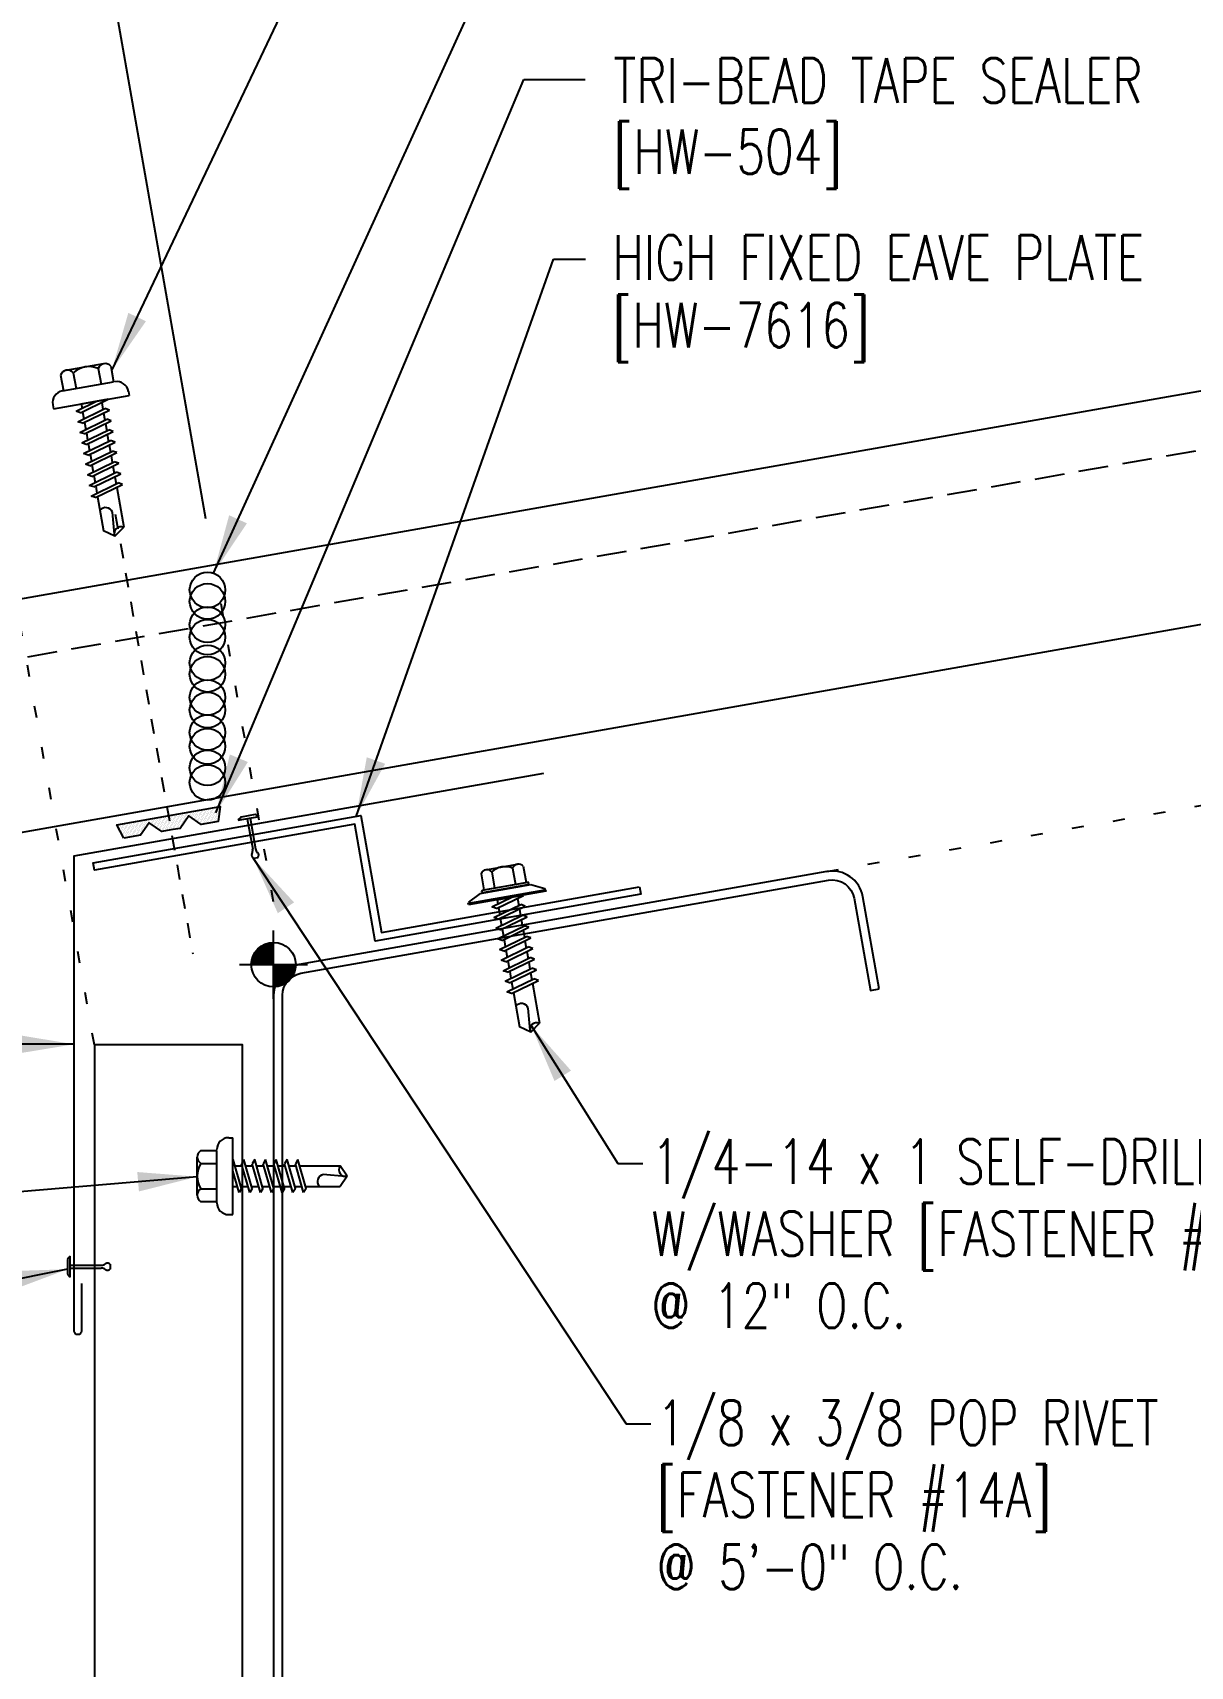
# Model space of a CAD drawing. Header units: inches. Extents: x -15.7 to 25.7, y 5.4 to 58.3.
# Drawn here: x 7.58 to 17.34, y 17.27 to 31.04 of the extents above; entities that cross this region are included whole.
import ezdxf

# ---------------------------------------------------------------- set-up
doc = ezdxf.new("R2010")
doc.units = ezdxf.units.IN
doc.header["$MEASUREMENT"] = 0
for name, pattern in [('DASH3', [0.125, 0.0625, -0.0625]), ('DOT2', [0.125, 0, -0.125]), ('HIDDEN2', [0.1875, 0.125, -0.0625])]:
    doc.linetypes.add(name, pattern=pattern)
for name, color, linetype in [('DIM', 2, 'Continuous'), ('FASTENER', 9, 'Continuous'), ('PANEL', 11, 'Continuous'), ('SECTION', 11, 'Continuous'), ('STLA', 10, 'Continuous'), ('TAPE', 8, 'Continuous'), ('TEXT', 2, 'Continuous'), ('TRIM', 6, 'Continuous')]:
    doc.layers.add(name, color=color, linetype=linetype)
doc.styles.add('TEXT', font='SIMPLEX', dxfattribs={"width": 0.75, "height": 6})
doc.styles.add('TEXT1', font='ROMANS.shx', dxfattribs={"width": 0.75, "height": 0.375})
doc.dimstyles.new('DETAIL', dxfattribs={"dimscale": 4, "dimtxt": 0.375, "dimasz": 0.0625, "dimexe": 0.0625, "dimexo": 0.125, "dimgap": 0.0625, "dimtad": 1, "dimdec": 4, "dimzin": 3, "dimdsep": 46, "dimlunit": 4, "dimtxsty": 'TEXT1', "dimblk": 'ARCHTICK', "dimcen": 0.0625, "dimclrd": 7, "dimclre": 7, "dimclrt": 2, "dimadec": 0, "dimazin": 0, "dimtfac": 0.59375, "dimtdec": 4, "dimtmove": 0, "dimatfit": 3, "dimfxl": 0, "dimfrac": 2, "dimtolj": 1, "dimtzin": 3, "dimarcsym": 0})
doc.dimstyles.new('DETAIL$7', dxfattribs={"dimscale": 4, "dimtxt": 6, "dimasz": 0.125, "dimexe": 0.0625, "dimexo": 0.125, "dimgap": 0.0625, "dimtad": 1, "dimdec": 5, "dimzin": 3, "dimdsep": 46, "dimlunit": 4, "dimtxsty": 'TEXT', "dimblk": 'ARCHTICK', "dimcen": 0.0625, "dimclrd": 7, "dimclre": 7, "dimclrt": 2, "dimadec": 0, "dimazin": 0, "dimtfac": 0.666667, "dimtdec": 5, "dimtmove": 0, "dimatfit": 3, "dimfxl": 0, "dimfrac": 2, "dimtolj": 1, "dimtzin": 3, "dimarcsym": 0})

# ---------------------------------------------------------------- blocks, each defined once
blk = doc.blocks.new('MB_DW3')
at = {"layer": 'FASTENER'}
for p, q in [((-0.215, 0.305), (-0.215, 0.171)), ((-0.161, 0.337), (0.161, 0.337)), ((-0.107, 0.305), (-0.107, 0.171)), ((0.107, 0.305), (0.107, 0.171)), ((0.215, 0.305), (0.215, 0.171)), ((-0.224, 0.171), (0.215, 0.171)), ((-0.324, 0.071), (-0.324, 0.037)), ((-0.324, 0.037), (0.324, 0.037)), ((-0.139, -0.016), (0.046, 0.037)), ((-0.104, -0.036), (0.139, 0.033)), ((-0.086, 0.037), (0.086, 0.037)), ((-0.086, 0.037), (-0.086, -0.001)), ((0.086, 0.037), (0.133, 0.037)), ((0.086, 0.018), (0.086, -0.042)), ((0.139, 0.033), (0.133, 0.037)), ((0.324, 0.071), (0.324, 0.037)), ((-0.104, -0.036), (-0.139, -0.016)), ((-0.139, -0.107), (0.104, -0.038)), ((-0.104, -0.127), (-0.139, -0.107)), ((-0.139, -0.198), (0.104, -0.128)), ((-0.104, -0.127), (0.139, -0.058)), ((-0.086, -0.031), (-0.086, -0.092)), ((-0.086, -0.122), (-0.086, -0.183)), ((0.086, -0.073), (0.086, -0.133)), ((0.139, -0.058), (0.104, -0.038)), ((0.139, -0.149), (0.104, -0.128)), ((-0.104, -0.218), (-0.139, -0.198)), ((-0.139, -0.289), (0.104, -0.219)), ((-0.104, -0.218), (0.139, -0.149)), ((-0.104, -0.309), (0.139, -0.239)), ((-0.086, -0.213), (-0.086, -0.274)), ((0.086, -0.164), (0.086, -0.224)), ((0.086, -0.255), (0.086, -0.315)), ((0.139, -0.239), (0.104, -0.219)), ((-0.104, -0.309), (-0.139, -0.289)), ((-0.139, -0.38), (0.104, -0.31)), ((-0.104, -0.4), (-0.139, -0.38)), ((-0.139, -0.47), (0.104, -0.401)), ((-0.104, -0.4), (0.139, -0.33)), ((-0.086, -0.304), (-0.086, -0.364)), ((-0.086, -0.395), (-0.086, -0.455)), ((0.086, -0.345), (0.086, -0.406)), ((0.139, -0.33), (0.104, -0.31)), ((0.139, -0.421), (0.104, -0.401)), ((-0.104, -0.491), (-0.139, -0.47)), ((-0.139, -0.561), (0.104, -0.492)), ((-0.104, -0.491), (0.139, -0.421)), ((-0.104, -0.581), (0.139, -0.512)), ((-0.086, -0.486), (-0.086, -0.546)), ((0.086, -0.436), (0.086, -0.497)), ((0.086, -0.527), (0.086, -0.588)), ((0.139, -0.512), (0.104, -0.492)), ((-0.104, -0.581), (-0.139, -0.561)), ((-0.139, -0.652), (0.104, -0.583)), ((-0.104, -0.672), (-0.139, -0.652)), ((-0.139, -0.743), (0.104, -0.674)), ((-0.104, -0.672), (0.139, -0.603)), ((-0.086, -0.577), (-0.086, -0.637)), ((-0.086, -0.667), (-0.086, -0.728)), ((0.086, -0.618), (0.086, -0.679)), ((0.139, -0.603), (0.104, -0.583)), ((0.139, -0.694), (0.104, -0.674)), ((-0.104, -0.763), (-0.139, -0.743)), ((-0.104, -0.763), (0.139, -0.694)), ((-0.086, -0.758), (-0.086, -1.05)), ((0.086, -0.709), (0.086, -1.05)), ((-0.002, -1.095), (0.014, -0.909)), ((0, -1.111), (-0.086, -1.05)), ((0, -1.111), (0.086, -1.05))]:
    blk.add_line(p, q, dxfattribs=at)
for centre, radius, start, end in [((-0.161, 0.274), 0.0628, 29.8754, 150.1246), ((0, 0.141), 0.196, 56.9974, 123.0026), ((0.161, 0.274), 0.0628, 29.8754, 150.1246), ((-0.224, 0.071), 0.1, 90, 180), ((0.224, 0.071), 0.1, 0, 90), ((-0.046, -0.921), 0.0615, 11.1445, 130.906), ((0.054, -1.097), 0.0563, 55.4585, 194.8454)]:
    blk.add_arc(centre, radius, start, end, dxfattribs=at)
blk = doc.blocks.new('*X2')
at = {"color": 0}
for p, q in [((-0.422, 0.141), (-0.422, 0.141)), ((-0.398, 0.141), (-0.398, 0.141)), ((-0.375, 0.141), (-0.375, 0.141)), ((-0.352, 0.141), (-0.352, 0.141)), ((-0.328, 0.141), (-0.328, 0.141)), ((-0.305, 0.141), (-0.305, 0.141)), ((-0.281, 0.141), (-0.281, 0.141)), ((-0.258, 0.141), (-0.258, 0.141)), ((-0.234, 0.141), (-0.234, 0.141)), ((-0.211, 0.141), (-0.211, 0.141)), ((-0.188, 0.141), (-0.188, 0.141)), ((-0.164, 0.141), (-0.164, 0.141)), ((-0.141, 0.141), (-0.141, 0.141)), ((-0.117, 0.141), (-0.117, 0.141)), ((-0.094, 0.141), (-0.094, 0.141)), ((-0.07, 0.141), (-0.07, 0.141)), ((-0.047, 0.141), (-0.047, 0.141)), ((-0.023, 0.141), (-0.023, 0.141)), ((0, 0.141), (0, 0.141)), ((0.023, 0.141), (0.023, 0.141)), ((0.047, 0.141), (0.047, 0.141)), ((0.07, 0.141), (0.07, 0.141)), ((0.094, 0.141), (0.094, 0.141)), ((0.117, 0.141), (0.117, 0.141)), ((0.141, 0.141), (0.141, 0.141)), ((0.164, 0.141), (0.164, 0.141)), ((0.188, 0.141), (0.188, 0.141)), ((0.211, 0.141), (0.211, 0.141)), ((0.234, 0.141), (0.234, 0.141)), ((0.258, 0.141), (0.258, 0.141)), ((0.281, 0.141), (0.281, 0.141)), ((0.305, 0.141), (0.305, 0.141)), ((0.328, 0.141), (0.328, 0.141)), ((0.352, 0.141), (0.352, 0.141)), ((0.375, 0.141), (0.375, 0.141)), ((0.398, 0.141), (0.398, 0.141)), ((0.422, 0.141), (0.422, 0.141)), ((-0.434, 0.135), (-0.434, 0.135)), ((-0.434, 0.123), (-0.434, 0.123)), ((-0.422, 0.129), (-0.422, 0.129)), ((-0.422, 0.117), (-0.422, 0.117)), ((-0.422, 0.105), (-0.422, 0.105)), ((-0.422, 0.094), (-0.422, 0.094)), ((-0.422, 0.082), (-0.422, 0.082)), ((-0.41, 0.135), (-0.41, 0.135)), ((-0.41, 0.123), (-0.41, 0.123)), ((-0.41, 0.111), (-0.41, 0.111)), ((-0.41, 0.1), (-0.41, 0.1)), ((-0.41, 0.088), (-0.41, 0.088)), ((-0.41, 0.076), (-0.41, 0.076)), ((-0.41, 0.064), (-0.41, 0.064)), ((-0.41, 0.053), (-0.41, 0.053)), ((-0.41, 0.041), (-0.41, 0.041)), ((-0.398, 0.129), (-0.398, 0.129)), ((-0.398, 0.117), (-0.398, 0.117)), ((-0.398, 0.105), (-0.398, 0.105)), ((-0.398, 0.094), (-0.398, 0.094)), ((-0.398, 0.082), (-0.398, 0.082)), ((-0.398, 0.07), (-0.398, 0.07)), ((-0.398, 0.059), (-0.398, 0.059)), ((-0.398, 0.047), (-0.398, 0.047)), ((-0.398, 0.035), (-0.398, 0.035)), ((-0.398, 0.023), (-0.398, 0.023)), ((-0.387, 0.135), (-0.387, 0.135)), ((-0.387, 0.123), (-0.387, 0.123)), ((-0.387, 0.111), (-0.387, 0.111)), ((-0.387, 0.1), (-0.387, 0.1)), ((-0.387, 0.088), (-0.387, 0.088)), ((-0.387, 0.076), (-0.387, 0.076)), ((-0.387, 0.064), (-0.387, 0.064)), ((-0.387, 0.053), (-0.387, 0.053)), ((-0.387, 0.041), (-0.387, 0.041)), ((-0.387, 0.029), (-0.387, 0.029)), ((-0.375, 0.129), (-0.375, 0.129)), ((-0.375, 0.117), (-0.375, 0.117)), ((-0.375, 0.105), (-0.375, 0.105)), ((-0.375, 0.094), (-0.375, 0.094)), ((-0.375, 0.082), (-0.375, 0.082)), ((-0.375, 0.07), (-0.375, 0.07)), ((-0.375, 0.059), (-0.375, 0.059)), ((-0.375, 0.047), (-0.375, 0.047)), ((-0.375, 0.035), (-0.375, 0.035)), ((-0.375, 0.023), (-0.375, 0.023)), ((-0.363, 0.135), (-0.363, 0.135)), ((-0.363, 0.123), (-0.363, 0.123)), ((-0.363, 0.111), (-0.363, 0.111)), ((-0.363, 0.1), (-0.363, 0.1)), ((-0.363, 0.088), (-0.363, 0.088)), ((-0.363, 0.076), (-0.363, 0.076)), ((-0.363, 0.064), (-0.363, 0.064)), ((-0.363, 0.053), (-0.363, 0.053)), ((-0.363, 0.041), (-0.363, 0.041)), ((-0.363, 0.029), (-0.363, 0.029)), ((-0.352, 0.129), (-0.352, 0.129)), ((-0.352, 0.117), (-0.352, 0.117)), ((-0.352, 0.105), (-0.352, 0.105)), ((-0.352, 0.094), (-0.352, 0.094)), ((-0.352, 0.082), (-0.352, 0.082)), ((-0.352, 0.07), (-0.352, 0.07)), ((-0.352, 0.059), (-0.352, 0.059)), ((-0.352, 0.047), (-0.352, 0.047)), ((-0.352, 0.035), (-0.352, 0.035)), ((-0.352, 0.023), (-0.352, 0.023)), ((-0.34, 0.135), (-0.34, 0.135)), ((-0.34, 0.123), (-0.34, 0.123)), ((-0.34, 0.111), (-0.34, 0.111)), ((-0.34, 0.1), (-0.34, 0.1)), ((-0.34, 0.088), (-0.34, 0.088)), ((-0.34, 0.076), (-0.34, 0.076)), ((-0.34, 0.064), (-0.34, 0.064)), ((-0.34, 0.053), (-0.34, 0.053)), ((-0.34, 0.041), (-0.34, 0.041)), ((-0.34, 0.029), (-0.34, 0.029)), ((-0.328, 0.129), (-0.328, 0.129)), ((-0.328, 0.117), (-0.328, 0.117)), ((-0.328, 0.105), (-0.328, 0.105)), ((-0.328, 0.094), (-0.328, 0.094)), ((-0.328, 0.082), (-0.328, 0.082)), ((-0.328, 0.07), (-0.328, 0.07)), ((-0.328, 0.059), (-0.328, 0.059)), ((-0.328, 0.047), (-0.328, 0.047)), ((-0.328, 0.035), (-0.328, 0.035)), ((-0.328, 0.023), (-0.328, 0.023)), ((-0.316, 0.135), (-0.316, 0.135)), ((-0.316, 0.123), (-0.316, 0.123)), ((-0.316, 0.111), (-0.316, 0.111)), ((-0.316, 0.1), (-0.316, 0.1)), ((-0.316, 0.088), (-0.316, 0.088)), ((-0.316, 0.076), (-0.316, 0.076)), ((-0.316, 0.064), (-0.316, 0.064)), ((-0.316, 0.053), (-0.316, 0.053)), ((-0.316, 0.041), (-0.316, 0.041)), ((-0.316, 0.029), (-0.316, 0.029)), ((-0.305, 0.129), (-0.305, 0.129)), ((-0.305, 0.117), (-0.305, 0.117)), ((-0.305, 0.105), (-0.305, 0.105)), ((-0.305, 0.094), (-0.305, 0.094)), ((-0.305, 0.082), (-0.305, 0.082)), ((-0.305, 0.07), (-0.305, 0.07)), ((-0.305, 0.059), (-0.305, 0.059)), ((-0.305, 0.047), (-0.305, 0.047)), ((-0.305, 0.035), (-0.305, 0.035)), ((-0.305, 0.023), (-0.305, 0.023)), ((-0.293, 0.135), (-0.293, 0.135)), ((-0.293, 0.123), (-0.293, 0.123)), ((-0.293, 0.111), (-0.293, 0.111)), ((-0.293, 0.1), (-0.293, 0.1)), ((-0.293, 0.088), (-0.293, 0.088)), ((-0.293, 0.076), (-0.293, 0.076)), ((-0.293, 0.064), (-0.293, 0.064)), ((-0.293, 0.053), (-0.293, 0.053)), ((-0.293, 0.041), (-0.293, 0.041)), ((-0.293, 0.029), (-0.293, 0.029)), ((-0.281, 0.129), (-0.281, 0.129)), ((-0.281, 0.117), (-0.281, 0.117)), ((-0.281, 0.105), (-0.281, 0.105)), ((-0.281, 0.094), (-0.281, 0.094)), ((-0.281, 0.082), (-0.281, 0.082)), ((-0.281, 0.07), (-0.281, 0.07)), ((-0.281, 0.059), (-0.281, 0.059)), ((-0.281, 0.047), (-0.281, 0.047)), ((-0.281, 0.035), (-0.281, 0.035)), ((-0.281, 0.023), (-0.281, 0.023)), ((-0.27, 0.135), (-0.27, 0.135)), ((-0.27, 0.123), (-0.27, 0.123)), ((-0.27, 0.111), (-0.27, 0.111)), ((-0.27, 0.1), (-0.27, 0.1)), ((-0.27, 0.088), (-0.27, 0.088)), ((-0.27, 0.076), (-0.27, 0.076)), ((-0.27, 0.064), (-0.27, 0.064)), ((-0.27, 0.053), (-0.27, 0.053)), ((-0.27, 0.041), (-0.27, 0.041)), ((-0.27, 0.029), (-0.27, 0.029)), ((-0.258, 0.129), (-0.258, 0.129)), ((-0.258, 0.117), (-0.258, 0.117)), ((-0.258, 0.105), (-0.258, 0.105)), ((-0.258, 0.094), (-0.258, 0.094)), ((-0.258, 0.082), (-0.258, 0.082)), ((-0.258, 0.07), (-0.258, 0.07)), ((-0.258, 0.059), (-0.258, 0.059)), ((-0.258, 0.047), (-0.258, 0.047)), ((-0.258, 0.035), (-0.258, 0.035)), ((-0.258, 0.023), (-0.258, 0.023)), ((-0.246, 0.135), (-0.246, 0.135)), ((-0.246, 0.123), (-0.246, 0.123)), ((-0.246, 0.111), (-0.246, 0.111)), ((-0.246, 0.1), (-0.246, 0.1)), ((-0.246, 0.088), (-0.246, 0.088)), ((-0.246, 0.076), (-0.246, 0.076)), ((-0.246, 0.064), (-0.246, 0.064)), ((-0.246, 0.053), (-0.246, 0.053)), ((-0.246, 0.041), (-0.246, 0.041)), ((-0.234, 0.129), (-0.234, 0.129)), ((-0.234, 0.117), (-0.234, 0.117)), ((-0.234, 0.105), (-0.234, 0.105)), ((-0.234, 0.094), (-0.234, 0.094)), ((-0.234, 0.082), (-0.234, 0.082)), ((-0.234, 0.07), (-0.234, 0.07)), ((-0.234, 0.059), (-0.234, 0.059)), ((-0.234, 0.047), (-0.234, 0.047)), ((-0.223, 0.135), (-0.223, 0.135)), ((-0.223, 0.123), (-0.223, 0.123)), ((-0.223, 0.111), (-0.223, 0.111)), ((-0.223, 0.1), (-0.223, 0.1)), ((-0.223, 0.088), (-0.223, 0.088)), ((-0.223, 0.076), (-0.223, 0.076)), ((-0.223, 0.064), (-0.223, 0.064)), ((-0.211, 0.129), (-0.211, 0.129)), ((-0.211, 0.117), (-0.211, 0.117)), ((-0.211, 0.105), (-0.211, 0.105)), ((-0.211, 0.094), (-0.211, 0.094)), ((-0.211, 0.082), (-0.211, 0.082)), ((-0.211, 0.07), (-0.211, 0.07)), ((-0.199, 0.135), (-0.199, 0.135)), ((-0.199, 0.123), (-0.199, 0.123)), ((-0.199, 0.111), (-0.199, 0.111)), ((-0.199, 0.1), (-0.199, 0.1)), ((-0.199, 0.088), (-0.199, 0.088)), ((-0.188, 0.129), (-0.188, 0.129)), ((-0.188, 0.117), (-0.188, 0.117)), ((-0.188, 0.105), (-0.188, 0.105)), ((-0.188, 0.094), (-0.188, 0.094)), ((-0.176, 0.135), (-0.176, 0.135)), ((-0.176, 0.123), (-0.176, 0.123)), ((-0.176, 0.111), (-0.176, 0.111)), ((-0.164, 0.129), (-0.164, 0.129)), ((-0.164, 0.117), (-0.164, 0.117)), ((-0.164, 0.105), (-0.164, 0.105)), ((-0.152, 0.135), (-0.152, 0.135)), ((-0.152, 0.123), (-0.152, 0.123)), ((-0.152, 0.111), (-0.152, 0.111)), ((-0.152, 0.1), (-0.152, 0.1)), ((-0.141, 0.129), (-0.141, 0.129)), ((-0.141, 0.117), (-0.141, 0.117)), ((-0.141, 0.105), (-0.141, 0.105)), ((-0.141, 0.094), (-0.141, 0.094)), ((-0.141, 0.082), (-0.141, 0.082)), ((-0.129, 0.135), (-0.129, 0.135)), ((-0.129, 0.123), (-0.129, 0.123)), ((-0.129, 0.111), (-0.129, 0.111)), ((-0.129, 0.1), (-0.129, 0.1)), ((-0.129, 0.088), (-0.129, 0.088)), ((-0.129, 0.076), (-0.129, 0.076)), ((-0.117, 0.129), (-0.117, 0.129)), ((-0.117, 0.117), (-0.117, 0.117)), ((-0.117, 0.105), (-0.117, 0.105)), ((-0.117, 0.094), (-0.117, 0.094)), ((-0.117, 0.082), (-0.117, 0.082)), ((-0.117, 0.07), (-0.117, 0.07)), ((-0.117, 0.059), (-0.117, 0.059)), ((-0.105, 0.135), (-0.105, 0.135)), ((-0.105, 0.123), (-0.105, 0.123)), ((-0.105, 0.111), (-0.105, 0.111)), ((-0.105, 0.1), (-0.105, 0.1)), ((-0.105, 0.088), (-0.105, 0.088)), ((-0.105, 0.076), (-0.105, 0.076)), ((-0.105, 0.064), (-0.105, 0.064)), ((-0.105, 0.053), (-0.105, 0.053)), ((-0.094, 0.129), (-0.094, 0.129)), ((-0.094, 0.117), (-0.094, 0.117)), ((-0.094, 0.105), (-0.094, 0.105)), ((-0.094, 0.094), (-0.094, 0.094)), ((-0.094, 0.082), (-0.094, 0.082)), ((-0.094, 0.07), (-0.094, 0.07)), ((-0.094, 0.059), (-0.094, 0.059)), ((-0.094, 0.047), (-0.094, 0.047)), ((-0.094, 0.035), (-0.094, 0.035)), ((-0.082, 0.135), (-0.082, 0.135)), ((-0.082, 0.123), (-0.082, 0.123)), ((-0.082, 0.111), (-0.082, 0.111)), ((-0.082, 0.1), (-0.082, 0.1)), ((-0.082, 0.088), (-0.082, 0.088)), ((-0.082, 0.076), (-0.082, 0.076)), ((-0.082, 0.064), (-0.082, 0.064)), ((-0.082, 0.053), (-0.082, 0.053)), ((-0.082, 0.041), (-0.082, 0.041)), ((-0.082, 0.029), (-0.082, 0.029)), ((-0.07, 0.129), (-0.07, 0.129)), ((-0.07, 0.117), (-0.07, 0.117)), ((-0.07, 0.105), (-0.07, 0.105)), ((-0.07, 0.094), (-0.07, 0.094)), ((-0.07, 0.082), (-0.07, 0.082)), ((-0.07, 0.07), (-0.07, 0.07)), ((-0.07, 0.059), (-0.07, 0.059)), ((-0.07, 0.047), (-0.07, 0.047)), ((-0.07, 0.035), (-0.07, 0.035)), ((-0.07, 0.023), (-0.07, 0.023)), ((-0.059, 0.135), (-0.059, 0.135)), ((-0.059, 0.123), (-0.059, 0.123)), ((-0.059, 0.111), (-0.059, 0.111)), ((-0.059, 0.1), (-0.059, 0.1)), ((-0.059, 0.088), (-0.059, 0.088)), ((-0.059, 0.076), (-0.059, 0.076)), ((-0.059, 0.064), (-0.059, 0.064)), ((-0.059, 0.053), (-0.059, 0.053)), ((-0.059, 0.041), (-0.059, 0.041)), ((-0.059, 0.029), (-0.059, 0.029)), ((-0.047, 0.129), (-0.047, 0.129)), ((-0.047, 0.117), (-0.047, 0.117)), ((-0.047, 0.105), (-0.047, 0.105)), ((-0.047, 0.094), (-0.047, 0.094)), ((-0.047, 0.082), (-0.047, 0.082)), ((-0.047, 0.07), (-0.047, 0.07)), ((-0.047, 0.059), (-0.047, 0.059)), ((-0.047, 0.047), (-0.047, 0.047)), ((-0.047, 0.035), (-0.047, 0.035)), ((-0.047, 0.023), (-0.047, 0.023)), ((-0.035, 0.135), (-0.035, 0.135)), ((-0.035, 0.123), (-0.035, 0.123)), ((-0.035, 0.111), (-0.035, 0.111)), ((-0.035, 0.1), (-0.035, 0.1)), ((-0.035, 0.088), (-0.035, 0.088)), ((-0.035, 0.076), (-0.035, 0.076)), ((-0.035, 0.064), (-0.035, 0.064)), ((-0.035, 0.053), (-0.035, 0.053)), ((-0.035, 0.041), (-0.035, 0.041)), ((-0.035, 0.029), (-0.035, 0.029)), ((-0.023, 0.129), (-0.023, 0.129)), ((-0.023, 0.117), (-0.023, 0.117)), ((-0.023, 0.105), (-0.023, 0.105)), ((-0.023, 0.094), (-0.023, 0.094)), ((-0.023, 0.082), (-0.023, 0.082)), ((-0.023, 0.07), (-0.023, 0.07)), ((-0.023, 0.059), (-0.023, 0.059)), ((-0.023, 0.047), (-0.023, 0.047)), ((-0.023, 0.035), (-0.023, 0.035)), ((-0.023, 0.023), (-0.023, 0.023)), ((-0.012, 0.135), (-0.012, 0.135)), ((-0.012, 0.123), (-0.012, 0.123)), ((-0.012, 0.111), (-0.012, 0.111)), ((-0.012, 0.1), (-0.012, 0.1)), ((-0.012, 0.088), (-0.012, 0.088)), ((-0.012, 0.076), (-0.012, 0.076)), ((-0.012, 0.064), (-0.012, 0.064)), ((-0.012, 0.053), (-0.012, 0.053)), ((-0.012, 0.041), (-0.012, 0.041)), ((-0.012, 0.029), (-0.012, 0.029)), ((0, 0.129), (0, 0.129)), ((0, 0.117), (0, 0.117)), ((0, 0.105), (0, 0.105)), ((0, 0.094), (0, 0.094)), ((0, 0.082), (0, 0.082)), ((0, 0.07), (0, 0.07)), ((0, 0.059), (0, 0.059)), ((0, 0.047), (0, 0.047)), ((0, 0.035), (0, 0.035)), ((0, 0.023), (0, 0.023)), ((0.012, 0.135), (0.012, 0.135)), ((0.012, 0.123), (0.012, 0.123)), ((0.012, 0.111), (0.012, 0.111)), ((0.012, 0.1), (0.012, 0.1)), ((0.012, 0.088), (0.012, 0.088)), ((0.012, 0.076), (0.012, 0.076)), ((0.012, 0.064), (0.012, 0.064)), ((0.012, 0.053), (0.012, 0.053)), ((0.012, 0.041), (0.012, 0.041)), ((0.012, 0.029), (0.012, 0.029)), ((0.023, 0.129), (0.023, 0.129)), ((0.023, 0.117), (0.023, 0.117)), ((0.023, 0.105), (0.023, 0.105)), ((0.023, 0.094), (0.023, 0.094)), ((0.023, 0.082), (0.023, 0.082)), ((0.023, 0.07), (0.023, 0.07)), ((0.023, 0.059), (0.023, 0.059)), ((0.023, 0.047), (0.023, 0.047)), ((0.023, 0.035), (0.023, 0.035)), ((0.023, 0.023), (0.023, 0.023)), ((0.035, 0.135), (0.035, 0.135)), ((0.035, 0.123), (0.035, 0.123)), ((0.035, 0.111), (0.035, 0.111)), ((0.035, 0.1), (0.035, 0.1)), ((0.035, 0.088), (0.035, 0.088)), ((0.035, 0.076), (0.035, 0.076)), ((0.035, 0.064), (0.035, 0.064)), ((0.035, 0.053), (0.035, 0.053)), ((0.035, 0.041), (0.035, 0.041)), ((0.035, 0.029), (0.035, 0.029)), ((0.047, 0.129), (0.047, 0.129)), ((0.047, 0.117), (0.047, 0.117)), ((0.047, 0.105), (0.047, 0.105)), ((0.047, 0.094), (0.047, 0.094)), ((0.047, 0.082), (0.047, 0.082)), ((0.047, 0.07), (0.047, 0.07)), ((0.047, 0.059), (0.047, 0.059)), ((0.047, 0.047), (0.047, 0.047)), ((0.047, 0.035), (0.047, 0.035)), ((0.047, 0.023), (0.047, 0.023)), ((0.059, 0.135), (0.059, 0.135)), ((0.059, 0.123), (0.059, 0.123)), ((0.059, 0.111), (0.059, 0.111)), ((0.059, 0.1), (0.059, 0.1)), ((0.059, 0.088), (0.059, 0.088)), ((0.059, 0.076), (0.059, 0.076)), ((0.059, 0.064), (0.059, 0.064)), ((0.059, 0.053), (0.059, 0.053)), ((0.059, 0.041), (0.059, 0.041)), ((0.059, 0.029), (0.059, 0.029)), ((0.07, 0.129), (0.07, 0.129)), ((0.07, 0.117), (0.07, 0.117)), ((0.07, 0.105), (0.07, 0.105)), ((0.07, 0.094), (0.07, 0.094)), ((0.07, 0.082), (0.07, 0.082)), ((0.07, 0.07), (0.07, 0.07)), ((0.07, 0.059), (0.07, 0.059)), ((0.07, 0.047), (0.07, 0.047)), ((0.07, 0.035), (0.07, 0.035)), ((0.07, 0.023), (0.07, 0.023)), ((0.082, 0.135), (0.082, 0.135)), ((0.082, 0.123), (0.082, 0.123)), ((0.082, 0.111), (0.082, 0.111)), ((0.082, 0.1), (0.082, 0.1)), ((0.082, 0.088), (0.082, 0.088)), ((0.082, 0.076), (0.082, 0.076)), ((0.082, 0.064), (0.082, 0.064)), ((0.082, 0.053), (0.082, 0.053)), ((0.082, 0.041), (0.082, 0.041)), ((0.082, 0.029), (0.082, 0.029)), ((0.094, 0.129), (0.094, 0.129)), ((0.094, 0.117), (0.094, 0.117)), ((0.094, 0.105), (0.094, 0.105)), ((0.094, 0.094), (0.094, 0.094)), ((0.094, 0.082), (0.094, 0.082)), ((0.094, 0.07), (0.094, 0.07)), ((0.094, 0.059), (0.094, 0.059)), ((0.094, 0.047), (0.094, 0.047)), ((0.094, 0.035), (0.094, 0.035)), ((0.105, 0.135), (0.105, 0.135)), ((0.105, 0.123), (0.105, 0.123)), ((0.105, 0.111), (0.105, 0.111)), ((0.105, 0.1), (0.105, 0.1)), ((0.105, 0.088), (0.105, 0.088)), ((0.105, 0.076), (0.105, 0.076)), ((0.105, 0.064), (0.105, 0.064)), ((0.105, 0.053), (0.105, 0.053)), ((0.117, 0.129), (0.117, 0.129)), ((0.117, 0.117), (0.117, 0.117)), ((0.117, 0.105), (0.117, 0.105)), ((0.117, 0.094), (0.117, 0.094)), ((0.117, 0.082), (0.117, 0.082)), ((0.117, 0.07), (0.117, 0.07)), ((0.117, 0.059), (0.117, 0.059)), ((0.129, 0.135), (0.129, 0.135)), ((0.129, 0.123), (0.129, 0.123)), ((0.129, 0.111), (0.129, 0.111)), ((0.129, 0.1), (0.129, 0.1)), ((0.129, 0.088), (0.129, 0.088)), ((0.129, 0.076), (0.129, 0.076)), ((0.141, 0.129), (0.141, 0.129)), ((0.141, 0.117), (0.141, 0.117)), ((0.141, 0.105), (0.141, 0.105)), ((0.141, 0.094), (0.141, 0.094)), ((0.141, 0.082), (0.141, 0.082)), ((0.152, 0.135), (0.152, 0.135)), ((0.152, 0.123), (0.152, 0.123)), ((0.152, 0.111), (0.152, 0.111)), ((0.152, 0.1), (0.152, 0.1)), ((0.164, 0.129), (0.164, 0.129)), ((0.164, 0.117), (0.164, 0.117)), ((0.164, 0.105), (0.164, 0.105)), ((0.176, 0.135), (0.176, 0.135)), ((0.176, 0.123), (0.176, 0.123)), ((0.176, 0.111), (0.176, 0.111)), ((0.188, 0.129), (0.188, 0.129)), ((0.188, 0.117), (0.188, 0.117)), ((0.188, 0.105), (0.188, 0.105)), ((0.188, 0.094), (0.188, 0.094)), ((0.199, 0.135), (0.199, 0.135)), ((0.199, 0.123), (0.199, 0.123)), ((0.199, 0.111), (0.199, 0.111)), ((0.199, 0.1), (0.199, 0.1)), ((0.199, 0.088), (0.199, 0.088)), ((0.211, 0.129), (0.211, 0.129)), ((0.211, 0.117), (0.211, 0.117)), ((0.211, 0.105), (0.211, 0.105)), ((0.211, 0.094), (0.211, 0.094)), ((0.211, 0.082), (0.211, 0.082)), ((0.211, 0.07), (0.211, 0.07)), ((0.223, 0.135), (0.223, 0.135)), ((0.223, 0.123), (0.223, 0.123)), ((0.223, 0.111), (0.223, 0.111)), ((0.223, 0.1), (0.223, 0.1)), ((0.223, 0.088), (0.223, 0.088)), ((0.223, 0.076), (0.223, 0.076)), ((0.223, 0.064), (0.223, 0.064)), ((0.234, 0.129), (0.234, 0.129)), ((0.234, 0.117), (0.234, 0.117)), ((0.234, 0.105), (0.234, 0.105)), ((0.234, 0.094), (0.234, 0.094)), ((0.234, 0.082), (0.234, 0.082)), ((0.234, 0.07), (0.234, 0.07)), ((0.234, 0.059), (0.234, 0.059)), ((0.234, 0.047), (0.234, 0.047)), ((0.246, 0.135), (0.246, 0.135)), ((0.246, 0.123), (0.246, 0.123)), ((0.246, 0.111), (0.246, 0.111)), ((0.246, 0.1), (0.246, 0.1)), ((0.246, 0.088), (0.246, 0.088)), ((0.246, 0.076), (0.246, 0.076)), ((0.246, 0.064), (0.246, 0.064)), ((0.246, 0.053), (0.246, 0.053)), ((0.246, 0.041), (0.246, 0.041)), ((0.258, 0.129), (0.258, 0.129)), ((0.258, 0.117), (0.258, 0.117)), ((0.258, 0.105), (0.258, 0.105)), ((0.258, 0.094), (0.258, 0.094)), ((0.258, 0.082), (0.258, 0.082)), ((0.258, 0.07), (0.258, 0.07)), ((0.258, 0.059), (0.258, 0.059)), ((0.258, 0.047), (0.258, 0.047)), ((0.258, 0.035), (0.258, 0.035)), ((0.258, 0.023), (0.258, 0.023)), ((0.27, 0.135), (0.27, 0.135)), ((0.27, 0.123), (0.27, 0.123)), ((0.27, 0.111), (0.27, 0.111)), ((0.27, 0.1), (0.27, 0.1)), ((0.27, 0.088), (0.27, 0.088)), ((0.27, 0.076), (0.27, 0.076)), ((0.27, 0.064), (0.27, 0.064)), ((0.27, 0.053), (0.27, 0.053)), ((0.27, 0.041), (0.27, 0.041)), ((0.27, 0.029), (0.27, 0.029)), ((0.281, 0.129), (0.281, 0.129)), ((0.281, 0.117), (0.281, 0.117)), ((0.281, 0.105), (0.281, 0.105)), ((0.281, 0.094), (0.281, 0.094)), ((0.281, 0.082), (0.281, 0.082)), ((0.281, 0.07), (0.281, 0.07)), ((0.281, 0.059), (0.281, 0.059)), ((0.281, 0.047), (0.281, 0.047)), ((0.281, 0.035), (0.281, 0.035)), ((0.281, 0.023), (0.281, 0.023)), ((0.293, 0.135), (0.293, 0.135)), ((0.293, 0.123), (0.293, 0.123)), ((0.293, 0.111), (0.293, 0.111)), ((0.293, 0.1), (0.293, 0.1)), ((0.293, 0.088), (0.293, 0.088)), ((0.293, 0.076), (0.293, 0.076)), ((0.293, 0.064), (0.293, 0.064)), ((0.293, 0.053), (0.293, 0.053)), ((0.293, 0.041), (0.293, 0.041)), ((0.293, 0.029), (0.293, 0.029)), ((0.305, 0.129), (0.305, 0.129)), ((0.305, 0.117), (0.305, 0.117)), ((0.305, 0.105), (0.305, 0.105)), ((0.305, 0.094), (0.305, 0.094)), ((0.305, 0.082), (0.305, 0.082)), ((0.305, 0.07), (0.305, 0.07)), ((0.305, 0.059), (0.305, 0.059)), ((0.305, 0.047), (0.305, 0.047)), ((0.305, 0.035), (0.305, 0.035)), ((0.305, 0.023), (0.305, 0.023)), ((0.316, 0.135), (0.316, 0.135)), ((0.316, 0.123), (0.316, 0.123)), ((0.316, 0.111), (0.316, 0.111)), ((0.316, 0.1), (0.316, 0.1)), ((0.316, 0.088), (0.316, 0.088)), ((0.316, 0.076), (0.316, 0.076)), ((0.316, 0.064), (0.316, 0.064)), ((0.316, 0.053), (0.316, 0.053)), ((0.316, 0.041), (0.316, 0.041)), ((0.316, 0.029), (0.316, 0.029)), ((0.328, 0.129), (0.328, 0.129)), ((0.328, 0.117), (0.328, 0.117)), ((0.328, 0.105), (0.328, 0.105)), ((0.328, 0.094), (0.328, 0.094)), ((0.328, 0.082), (0.328, 0.082)), ((0.328, 0.07), (0.328, 0.07)), ((0.328, 0.059), (0.328, 0.059)), ((0.328, 0.047), (0.328, 0.047)), ((0.328, 0.035), (0.328, 0.035)), ((0.328, 0.023), (0.328, 0.023)), ((0.34, 0.135), (0.34, 0.135)), ((0.34, 0.123), (0.34, 0.123)), ((0.34, 0.111), (0.34, 0.111)), ((0.34, 0.1), (0.34, 0.1)), ((0.34, 0.088), (0.34, 0.088)), ((0.34, 0.076), (0.34, 0.076)), ((0.34, 0.064), (0.34, 0.064)), ((0.34, 0.053), (0.34, 0.053)), ((0.34, 0.041), (0.34, 0.041)), ((0.34, 0.029), (0.34, 0.029)), ((0.352, 0.129), (0.352, 0.129)), ((0.352, 0.117), (0.352, 0.117)), ((0.352, 0.105), (0.352, 0.105)), ((0.352, 0.094), (0.352, 0.094)), ((0.352, 0.082), (0.352, 0.082)), ((0.352, 0.07), (0.352, 0.07)), ((0.352, 0.059), (0.352, 0.059)), ((0.352, 0.047), (0.352, 0.047)), ((0.352, 0.035), (0.352, 0.035)), ((0.352, 0.023), (0.352, 0.023)), ((0.363, 0.135), (0.363, 0.135)), ((0.363, 0.123), (0.363, 0.123)), ((0.363, 0.111), (0.363, 0.111)), ((0.363, 0.1), (0.363, 0.1)), ((0.363, 0.088), (0.363, 0.088)), ((0.363, 0.076), (0.363, 0.076)), ((0.363, 0.064), (0.363, 0.064)), ((0.363, 0.053), (0.363, 0.053)), ((0.363, 0.041), (0.363, 0.041)), ((0.363, 0.029), (0.363, 0.029)), ((0.375, 0.129), (0.375, 0.129)), ((0.375, 0.117), (0.375, 0.117)), ((0.375, 0.105), (0.375, 0.105)), ((0.375, 0.094), (0.375, 0.094)), ((0.375, 0.082), (0.375, 0.082)), ((0.375, 0.07), (0.375, 0.07)), ((0.375, 0.059), (0.375, 0.059)), ((0.375, 0.047), (0.375, 0.047)), ((0.375, 0.035), (0.375, 0.035)), ((0.375, 0.023), (0.375, 0.023)), ((0.387, 0.135), (0.387, 0.135)), ((0.387, 0.123), (0.387, 0.123)), ((0.387, 0.111), (0.387, 0.111)), ((0.387, 0.1), (0.387, 0.1)), ((0.387, 0.088), (0.387, 0.088)), ((0.387, 0.076), (0.387, 0.076)), ((0.387, 0.064), (0.387, 0.064)), ((0.387, 0.053), (0.387, 0.053)), ((0.387, 0.041), (0.387, 0.041)), ((0.387, 0.029), (0.387, 0.029)), ((0.398, 0.129), (0.398, 0.129)), ((0.398, 0.117), (0.398, 0.117)), ((0.398, 0.105), (0.398, 0.105)), ((0.398, 0.094), (0.398, 0.094)), ((0.398, 0.082), (0.398, 0.082)), ((0.398, 0.07), (0.398, 0.07)), ((0.398, 0.059), (0.398, 0.059)), ((0.398, 0.047), (0.398, 0.047)), ((0.398, 0.035), (0.398, 0.035)), ((0.398, 0.023), (0.398, 0.023)), ((0.41, 0.135), (0.41, 0.135)), ((0.41, 0.123), (0.41, 0.123)), ((0.41, 0.111), (0.41, 0.111)), ((0.41, 0.1), (0.41, 0.1)), ((0.41, 0.088), (0.41, 0.088)), ((0.41, 0.076), (0.41, 0.076)), ((0.41, 0.064), (0.41, 0.064)), ((0.41, 0.053), (0.41, 0.053)), ((0.41, 0.041), (0.41, 0.041)), ((0.422, 0.129), (0.422, 0.129)), ((0.422, 0.117), (0.422, 0.117)), ((0.422, 0.105), (0.422, 0.105)), ((0.422, 0.094), (0.422, 0.094)), ((0.422, 0.082), (0.422, 0.082)), ((0.434, 0.135), (0.434, 0.135)), ((0.434, 0.123), (0.434, 0.123))]:
    blk.add_line(p, q, dxfattribs=at)
blk = doc.blocks.new('MB_DBTAP')
at = {"layer": 'TAPE', "color": 9}
blk.add_lwpolyline([(-0.403, 0.018), (-0.442, 0.141), (0.442, 0.141), (0.403, 0.018), (0.26, 0.018), (0.17, 0.109), (0.079, 0.018), (0, 0.018), (-0.079, 0.018), (-0.17, 0.109), (-0.26, 0.018)], close=True, dxfattribs=at)
at = {"layer": 'TAPE', "color": 251}
blk.add_blockref('*X2', (0, 0), dxfattribs=at)
blk = doc.blocks.new('_ArchTick')
at = {"color": 0, "linetype": 'ByBlock', "const_width": 0.15}
blk.add_lwpolyline([(-0.5, -0.5), (0.5, 0.5)], dxfattribs=at)
blk = doc.blocks.new('*D14')
at = {"layer": 'DEFPOINTS', "color": 0}
for p in [(7.321, 36.707), (9.129, 26.451), (7.458, 26.156)]:
    blk.add_point(p, dxfattribs=at)
at = {"layer": 'DIM', "color": 7, "lineweight": -2}
for p, q in [((7.321, 36.707), (10.706, 37.304)), ((9.042, 26.943), (7.277, 36.953)), ((7.371, 26.649), (5.606, 36.658)), ((5.649, 36.412), (7.321, 36.707))]:
    blk.add_line(p, q, dxfattribs=at)
at = {"layer": 'DIM', "color": 7, "lineweight": -2, "xscale": 0.25, "yscale": 0.25, "zscale": 0.25}
for p, rotation in [((7.321, 36.707), 9.999999999999938), ((5.649, 36.412), 189.9999999999999)]:
    blk.add_blockref('_ArchTick', p, dxfattribs=dict(at, rotation=rotation))
at = {"layer": 'DIM', "color": 2, "insert": (9.07, 37.777), "char_height": 0.375, "attachment_point": 5, "rotation": 10, "style": 'TEXT1'}
blk.add_mtext('\\A1;{WALL PANEL}\\P{THICKNESS}', dxfattribs=at)
blk = doc.blocks.new('wp')
at = {"layer": 'SECTION'}
for p, q in [((0, -0.0958), (0, 0.0958)), ((-0.0958, 0), (0.0958, 0))]:
    blk.add_line(p, q, dxfattribs=at)
at = {"layer": 'SECTION', "const_width": 0.0625}
for points in [[(0, 0.0312, 0.414214), (-0.0312, 0, 1)], [(0, -0.0312, 0.414214), (0.0312, 0, 1)]]:
    blk.add_lwpolyline(points, format="xyb", dxfattribs=at)
at = {"layer": 'SECTION'}
blk.add_circle((0, 0), 0.0625, dxfattribs=at)
blk = doc.blocks.new('fm3')
at = {"layer": 'FASTENER', "color": 12}
for p, q in [((-0.035, 0.018), (0.144, 0.018)), ((0.115, 0.04), (-0.006, 0.04)), ((0.043, 0.018), (0.043, -0.243)), ((0.067, 0.018), (0.067, -0.243)), ((0.035, -0.32), (0.075, -0.32))]:
    blk.add_line(p, q, dxfattribs=at)
for centre, radius, start, end in [((0.055, -0.066), 0.123, 119.4777, 136.6143), ((0.055, -0.066), 0.123, 43.3857, 60.5223), ((-0.02, -0.243), 0.0625, 323.7655, 0), ((0.129, -0.243), 0.0625, 180, 216.2345), ((0.055, -0.297), 0.03, 143.7655, 228.4038), ((0.055, -0.297), 0.03, 311.5962, 36.2345)]:
    blk.add_arc(centre, radius, start, end, dxfattribs=at)
blk = doc.blocks.new('dsc-HW-504')
at = {"layer": 'TEXT', "style": 'TEXT1', "width": 0.75}
for s, p in [('TRI-BEAD TAPE SEALER', (0, 0)), ('[HW-504]', (0, -0.6))]:
    blk.add_text(s, height=0.375, dxfattribs=at).set_placement(p)
at = {"layer": 'TEXT', "style": 'TEXT1', "flags": 1}
for tag, p in [('COLOR', (0, -1.2)), ('CALC', (0, -1.2)), ('OPT1', (0, -1.2)), ('OPT2', (0, -1.2)), ('OPT3', (0, -1.2)), ('GAGE', (0, -1.2)), ('SHPLN', (0, -1.2)), ('PART', (0, -1.2)), ('DESCRIPTION', (0, -1.2)), ('MULTIPLE', (0, -1.2)), ('SPARE1', (0, -1.8)), ('SPARE2', (0, -1.8)), ('SPARE3', (0, -1.8)), ('SPARE4', (0, -1.8)), ('SPARE5', (0, -1.8)), ('SPARE6', (0, -1.8)), ('SPARE7', (0, -1.8)), ('SPARE8', (0, -1.8)), ('SPARE9', (0, -1.8)), ('SPARE10', (0, -1.8))]:
    blk.add_attdef(tag, p, '', height=0.375, dxfattribs=at)
blk = doc.blocks.new('fz9')
at = {"layer": 'FASTENER'}
for p, q in [((-0.215, 0.305), (-0.215, 0.171)), ((-0.161, 0.337), (0.161, 0.337)), ((-0.107, 0.305), (-0.107, 0.171)), ((0.107, 0.305), (0.107, 0.171)), ((0.215, 0.305), (0.215, 0.171)), ((-0.224, 0.171), (0.215, 0.171)), ((-0.324, 0.071), (-0.324, 0.037)), ((-0.324, 0.037), (0.324, 0.037)), ((-0.139, -0.016), (0.046, 0.037)), ((-0.104, -0.036), (0.139, 0.033)), ((-0.086, 0.037), (0.086, 0.037)), ((-0.086, 0.037), (-0.086, -0.001)), ((0.086, 0.037), (0.133, 0.037)), ((0.086, 0.018), (0.086, -0.042)), ((0.139, 0.033), (0.133, 0.037)), ((0.324, 0.071), (0.324, 0.037)), ((-0.104, -0.036), (-0.139, -0.016)), ((-0.139, -0.107), (0.104, -0.038)), ((-0.104, -0.127), (-0.139, -0.107)), ((-0.139, -0.198), (0.104, -0.128)), ((-0.104, -0.127), (0.139, -0.058)), ((-0.086, -0.031), (-0.086, -0.092)), ((-0.086, -0.122), (-0.086, -0.183)), ((0.086, -0.073), (0.086, -0.133)), ((0.139, -0.058), (0.104, -0.038)), ((0.139, -0.149), (0.104, -0.128)), ((-0.104, -0.218), (-0.139, -0.198)), ((-0.139, -0.289), (0.104, -0.219)), ((-0.104, -0.218), (0.139, -0.149)), ((-0.104, -0.309), (0.139, -0.239)), ((-0.086, -0.213), (-0.086, -0.274)), ((0.086, -0.164), (0.086, -0.224)), ((0.086, -0.255), (0.086, -0.315)), ((0.139, -0.239), (0.104, -0.219)), ((-0.104, -0.309), (-0.139, -0.289)), ((-0.139, -0.38), (0.104, -0.31)), ((-0.104, -0.4), (-0.139, -0.38)), ((-0.139, -0.47), (0.104, -0.401)), ((-0.104, -0.4), (0.139, -0.33)), ((-0.086, -0.304), (-0.086, -0.364)), ((-0.086, -0.395), (-0.086, -0.455)), ((0.086, -0.345), (0.086, -0.406)), ((0.139, -0.33), (0.104, -0.31)), ((0.139, -0.421), (0.104, -0.401)), ((-0.104, -0.491), (-0.139, -0.47)), ((-0.139, -0.561), (0.104, -0.492)), ((-0.104, -0.491), (0.139, -0.421)), ((-0.104, -0.581), (0.139, -0.512)), ((-0.086, -0.486), (-0.086, -0.546)), ((0.086, -0.436), (0.086, -0.497)), ((0.086, -0.527), (0.086, -0.869)), ((0.139, -0.512), (0.104, -0.492)), ((-0.104, -0.581), (-0.139, -0.561)), ((-0.086, -0.577), (-0.086, -0.869)), ((-0.002, -0.914), (0.014, -0.727)), ((0, -0.929), (-0.086, -0.869)), ((0, -0.929), (0.086, -0.869))]:
    blk.add_line(p, q, dxfattribs=at)
for centre, radius, start, end in [((-0.161, 0.274), 0.0628, 29.8754, 150.1246), ((0, 0.141), 0.196, 56.9974, 123.0026), ((0.161, 0.274), 0.0628, 29.8754, 150.1246), ((-0.224, 0.071), 0.1, 90, 180), ((0.224, 0.071), 0.1, 0, 90), ((-0.046, -0.739), 0.0615, 11.1445, 130.906), ((0.054, -0.915), 0.0563, 55.4585, 194.8454)]:
    blk.add_arc(centre, radius, start, end, dxfattribs=at)
blk = doc.blocks.new('FD-F14A')
at = {"layer": 'TEXT', "style": 'TEXT1', "width": 0.75}
for s, p in [('1/8 x 3/8 POP RIVET', (0.0047, -0.0408)), ('[FASTENER #14A]', (0.0047, -0.1926))]:
    blk.add_text(s, height=0.09375, dxfattribs=at).set_placement(p)
blk.add_attdef('(QUANTITY)', (0.0047, -0.3444), '', height=0.0938, dxfattribs=at)
blk = doc.blocks.new('MB_DW1')
at = {"layer": 'FASTENER'}
for p, q in [((-0.181, 0.276), (-0.181, 0.137)), ((-0.135, 0.302), (0.135, 0.302)), ((-0.089, 0.276), (-0.089, 0.137)), ((0.089, 0.276), (0.089, 0.137)), ((0.181, 0.276), (0.181, 0.137)), ((-0.217, 0.114), (-0.326, 0.059)), ((-0.326, 0.059), (-0.326, 0.049)), ((-0.326, 0.049), (0.326, 0.049)), ((-0.217, 0.114), (0.217, 0.114)), ((-0.193, 0.137), (0.193, 0.137)), ((-0.193, 0.119), (0.193, 0.119)), ((-0.181, 0.137), (0.181, 0.137)), ((-0.139, -0.016), (0.046, 0.037)), ((-0.104, -0.036), (0.139, 0.033)), ((-0.086, 0.037), (-0.086, -0.001)), ((-0.086, 0.037), (0.086, 0.037)), ((0.086, 0.037), (0.133, 0.037)), ((0.086, 0.018), (0.086, -0.042)), ((0.139, 0.033), (0.133, 0.037)), ((0.217, 0.114), (0.326, 0.059)), ((0.326, 0.059), (0.326, 0.049)), ((-0.104, -0.036), (-0.139, -0.016)), ((-0.139, -0.107), (0.104, -0.038)), ((-0.104, -0.127), (-0.139, -0.107)), ((-0.139, -0.198), (0.104, -0.128)), ((-0.104, -0.127), (0.139, -0.058)), ((-0.086, -0.031), (-0.086, -0.092)), ((-0.086, -0.122), (-0.086, -0.183)), ((0.086, -0.073), (0.086, -0.133)), ((0.139, -0.058), (0.104, -0.038)), ((0.139, -0.149), (0.104, -0.128)), ((-0.104, -0.218), (-0.139, -0.198)), ((-0.139, -0.289), (0.104, -0.219)), ((-0.104, -0.218), (0.139, -0.149)), ((-0.104, -0.309), (0.139, -0.239)), ((-0.086, -0.213), (-0.086, -0.274)), ((0.086, -0.164), (0.086, -0.224)), ((0.086, -0.255), (0.086, -0.315)), ((0.139, -0.239), (0.104, -0.219)), ((-0.104, -0.309), (-0.139, -0.289)), ((-0.139, -0.38), (0.104, -0.31)), ((-0.104, -0.4), (-0.139, -0.38)), ((-0.139, -0.47), (0.104, -0.401)), ((-0.104, -0.4), (0.139, -0.33)), ((-0.086, -0.304), (-0.086, -0.364)), ((-0.086, -0.395), (-0.086, -0.455)), ((0.086, -0.345), (0.086, -0.406)), ((0.139, -0.33), (0.104, -0.31)), ((0.139, -0.421), (0.104, -0.401)), ((-0.104, -0.491), (-0.139, -0.47)), ((-0.139, -0.561), (0.104, -0.492)), ((-0.104, -0.491), (0.139, -0.421)), ((-0.104, -0.581), (0.139, -0.512)), ((-0.086, -0.486), (-0.086, -0.546)), ((0.086, -0.436), (0.086, -0.497)), ((0.086, -0.527), (0.086, -0.588)), ((0.139, -0.512), (0.104, -0.492)), ((-0.104, -0.581), (-0.139, -0.561)), ((-0.139, -0.652), (0.104, -0.583)), ((-0.104, -0.672), (-0.139, -0.652)), ((-0.139, -0.743), (0.104, -0.674)), ((-0.104, -0.672), (0.139, -0.603)), ((-0.086, -0.577), (-0.086, -0.637)), ((-0.086, -0.667), (-0.086, -0.728)), ((0.086, -0.618), (0.086, -0.679)), ((0.139, -0.603), (0.104, -0.583)), ((0.139, -0.694), (0.104, -0.674)), ((-0.104, -0.763), (-0.139, -0.743)), ((-0.104, -0.763), (0.139, -0.694)), ((-0.086, -0.758), (-0.086, -1.05)), ((0.086, -0.709), (0.086, -1.05)), ((-0.002, -1.095), (0.014, -0.909)), ((0, -1.111), (-0.086, -1.05)), ((0, -1.111), (0.086, -1.05))]:
    blk.add_line(p, q, dxfattribs=at)
blk.add_lwpolyline([(-0.331, 0.037), (-0.331, 0.049), (0.331, 0.049), (0.331, 0.037)], close=True, dxfattribs=at)
for centre, radius, start, end in [((-0.135, 0.25), 0.0527, 29.8754, 150.1246), ((0, 0.138), 0.164, 56.9974, 123.0026), ((0.135, 0.25), 0.0527, 29.8754, 150.1246), ((-0.193, 0.128), 0.00894, 90, 270), ((0.193, 0.128), 0.00894, 270, 90), ((-0.046, -0.921), 0.0615, 11.1445, 130.906), ((0.054, -1.097), 0.0563, 55.4585, 194.8454)]:
    blk.add_arc(centre, radius, start, end, dxfattribs=at)
blk = doc.blocks.new('A$C022B5801')
at = {"layer": 'FASTENER', "rotation": 10}
blk.add_blockref('MB_DW1', (-1.332, 2.816), dxfattribs=at)
blk = doc.blocks.new('FD-F1')
at = {"style": 'TEXT1', "width": 0.75}
blk.add_attdef('COLOR', (0.0047, -0.4962), '', height=0.0938, dxfattribs=at)
at = {"layer": 'TEXT', "style": 'TEXT1', "width": 0.75}
for s, p in [('1/4-14 x 1 SELF-DRILLER', (0.0047, -0.0408)), ('W/WASHER [FASTENER #1]', (0.0047, -0.1926))]:
    blk.add_text(s, height=0.09375, dxfattribs=at).set_placement(p)
blk.add_attdef('(QUANTITY)', (0.0047, -0.3444), '', height=0.0938, dxfattribs=at)

msp = doc.modelspace()

# ---------------------------------------------------------------- linework, layer by layer
at = {"layer": 'DIM', "linetype": 'DOT2', "ltscale": 2}
for p, q in [((9.61191, 23.71336), (9.12922, 26.45081)), ((8.10132, 22.50682), (7.45786, 26.15611)), ((14.27773, 23.96889), (23.77053, 25.64272))]:
    msp.add_line(p, q, dxfattribs=at)
at = {"layer": 'FASTENER', "linetype": 'DASH3', "ltscale": 2}
msp.add_line((8.27757, 26.98002), (8.93064, 23.2763), dxfattribs=at)
at = {"layer": 'PANEL'}
msp.add_line((3.76158, 25.61209), (23.26941, 29.05185), dxfattribs=at)
at = {"layer": 'PANEL', "color": 8, "linetype": 'HIDDEN2', "ltscale": 2}
msp.add_line((3.84689, 25.12826), (23.35473, 28.56802), dxfattribs=at)
at = {"layer": 'PANEL'}
for points in [[(4.09846, 23.70157), (23.60629, 27.14133)], [(9.35132, 9.52597), (9.35132, 22.50682), (8.10132, 22.50682), (8.10132, 9.52597)]]:
    msp.add_lwpolyline(points, dxfattribs=at)
at = {"layer": 'STLA'}
msp.add_lwpolyline([(12.69751, 23.83926), (12.70836, 23.77771), (10.47014, 23.38305), (10.2965, 24.36786), (8.10308, 23.9811), (8.09223, 24.04265), (10.34719, 24.44026), (10.52084, 23.45546)], close=True, dxfattribs=at)
msp.add_lwpolyline([(14.71827, 22.98037), (14.58147, 23.7562, 0.41421356), (14.27773, 23.96889), (9.82857, 23.18438, 0.36397023), (9.61191, 22.92617), (9.61191, 15.40838, 0.41421356), (9.87411, 15.14618), (14.34971, 15.14618, 0.41421356), (14.61191, 15.40838), (14.61191, 16.19618), (14.53721, 16.19618), (14.53721, 15.40838, -0.41421356), (14.34971, 15.22088), (9.87411, 15.22088, -0.41421356), (9.68661, 15.40838), (9.68661, 22.92617, -0.36397023), (9.84155, 23.11082), (14.2907, 23.89532, -0.41421356), (14.50791, 23.74323), (14.64471, 22.9674)], format="xyb", close=True, dxfattribs=at)
at = {"layer": 'TAPE'}
for centre in [(9.05447, 26.34204), (9.05447, 26.24569), (9.05447, 26.05004), (9.05447, 25.94467), (9.05447, 25.72815), (9.05447, 25.63181), (9.05447, 25.43616), (9.05447, 25.33078), (9.05447, 25.14115), (9.05447, 25.02374), (9.05447, 24.84314), (9.05447, 24.71971)]:
    msp.add_circle(centre, 0.14987, dxfattribs=at)
at = {"layer": 'TRIM'}
msp.add_lwpolyline([(7.99195, 20.49557), (7.99195, 20.09557, -1), (7.93088, 20.09557), (7.93088, 24.10051), (11.89039, 24.79868)], format="xyb", dxfattribs=at)

# ---------------------------------------------------------------- block references
msp.add_blockref('A$C022B5801', (12.91937, 20.89374))
at = {"layer": 'FASTENER'}
for name, p, rotation in [('MB_DW3', (8.08141, 27.88993), 10), ('fm3', (9.35145, 24.38918), 9.999999999999977), ('fz9', (9.30466, 21.40116), 90), ('fm3', (7.91593, 20.58336), 90)]:
    msp.add_blockref(name, p, dxfattribs=dict(at, rotation=rotation))
at = {"layer": 'TAPE', "rotation": 10}
msp.add_blockref('MB_DBTAP', (8.74987, 24.30147), dxfattribs=at)
at = {"layer": 'TEXT'}
msp.add_blockref('dsc-HW-504', (12.47837, 30.44855), dxfattribs=at)
at = {"layer": 'TEXT', "xscale": 3, "yscale": 3, "zscale": 3}
msp.add_blockref('wp', (9.61191, 23.18419), dxfattribs=at)
at = {"layer": 'TEXT', "xscale": 4, "yscale": 4, "zscale": 4}
for name, p, values in [('FD-F1', (12.78064, 21.49996), {'(QUANTITY)': '@ 12" O.C.'}), ('FD-F14A', (12.82506, 19.29812), {'(QUANTITY)': '@ 5\'-0" O.C.'})]:
    msp.add_blockref(name, p, dxfattribs=at).add_auto_attribs(values)

# ---------------------------------------------------------------- texts
at = {"layer": 'TEXT', "style": 'TEXT1', "width": 0.75}
for s, p in [('HIGH FIXED EAVE PLATE', (12.4683, 28.9572)), ('[HW-7616]', (12.47053, 28.38643))]:
    msp.add_text(s, height=0.375, dxfattribs=at).set_placement(p)

# ---------------------------------------------------------------- dimensions: what is measured, and where the dimension line sits
at = {"layer": 'DIM'}
dim = msp.add_linear_dim(base=(7.32083, 36.70672), p1=(7.45786, 26.15611), p2=(9.12922, 26.45081), angle=10, text='{WALL PANEL}\\P{THICKNESS}', dimstyle='DETAIL', dxfattribs=at)
dim.commit()
dim.dimension.update_dxf_attribs({"geometry": '*D14', "text_midpoint": (9.20035, 37.03813), "dimtype": 160})

# ---------------------------------------------------------------- leaders
for points in [[(8.24703, 28.1911), (11.74709, 35.54861), (12.35261, 35.54861)], [(9.105, 26.48313), (11.72186, 32.22404), (12.35261, 32.22404)], [(9.12598, 24.46298), (11.72168, 30.64597), (12.2389, 30.64597)], [(10.3083, 24.4334), (11.97276, 29.13126), (12.24102, 29.13126)], [(9.44121, 24.08036), (12.58638, 19.31234), (12.79185, 19.31234)], [(7.93088, 22.51278), (3.92292, 22.51278), (1.09041, 22.51278)], [(11.78409, 22.67025), (12.51494, 21.50801), (12.72556, 21.50801)], [(8.96809, 21.3964), (4.1357, 20.98441), (3.97612, 20.98441)], [(7.87554, 20.61666), (1.66253, 19.38156), (1.40359, 19.38156)]]:
    msp.add_leader(points, dimstyle='DETAIL$7')

doc.saveas('drawing.dxf')
